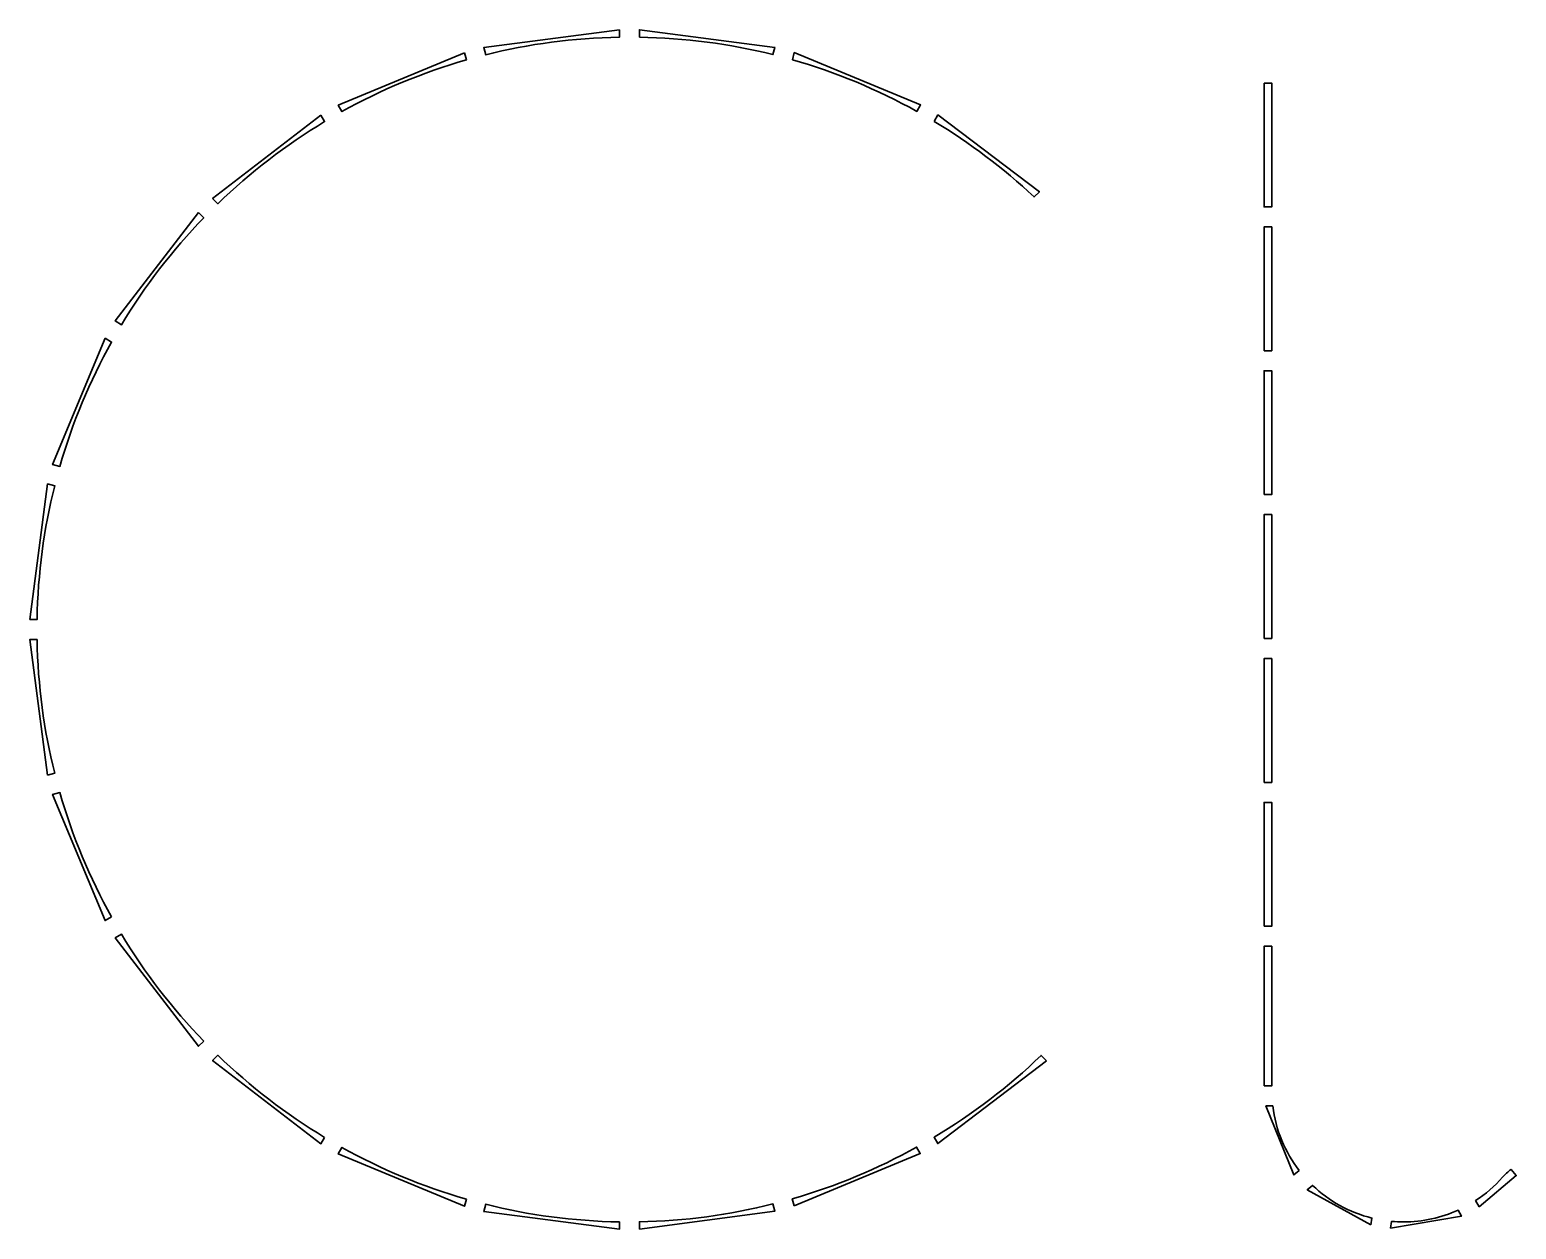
# Model space of a CAD drawing. Header units: inches. Extents: x 141 to 334, y -284 to -128.
import ezdxf

# ---------------------------------------------------------------- set-up
doc = ezdxf.new("R2010")
doc.units = ezdxf.units.IN
doc.header["$MEASUREMENT"] = 0
doc.layers.add('Calque 9', color=7, linetype='Continuous')

msp = doc.modelspace()

# ---------------------------------------------------------------- linework, layer by layer
at = {"layer": 'Calque 9', "color": 3, "lineweight": 35}
for points in [[(301.02, -135.25), (302.02, -135.25), (302.02, -151.31), (301.02, -151.31), (301.02, -135.25)], [(301.02, -169.96), (302.02, -169.96), (302.02, -153.91), (301.02, -153.91), (301.02, -169.96)], [(301.02, -188.62), (302.02, -188.62), (302.02, -172.56), (301.02, -172.56), (301.02, -188.62)], [(301.02, -207.28), (302.02, -207.28), (302.02, -191.22), (301.02, -191.22), (301.02, -207.28)], [(301.02, -225.94), (302.02, -225.94), (302.02, -209.88), (301.02, -209.88), (301.02, -225.94)], [(301.02, -244.6), (302.02, -244.6), (302.02, -228.54), (301.02, -228.54), (301.02, -244.6)], [(301.02, -265.31), (302.02, -265.31), (302.02, -247.2), (301.02, -247.2), (301.02, -265.31)]]:
    msp.add_lwpolyline(points, dxfattribs=at)
for points, knots in [([(217.38, -128.33), (217.38, -128.33), (199.79, -130.63), (199.79, -130.63), (199.79, -130.63), (200.04, -131.56), (200.04, -131.56), (205.61, -130.17), (211.41, -129.39), (217.38, -129.29), (217.38, -129.29), (217.38, -128.33), (217.38, -128.33)], [0, 0, 0, 0, 1, 1, 1, 2, 2, 2, 3, 3, 3, 4, 4, 4, 4]), ([(219.98, -129.29), (225.88, -129.39), (231.69, -130.15), (237.31, -131.55), (237.31, -131.55), (237.56, -130.62), (237.56, -130.62), (237.56, -130.62), (219.98, -128.33), (219.98, -128.33), (219.98, -128.33), (219.98, -129.29), (219.98, -129.29)], [0, 0, 0, 0, 1, 1, 1, 2, 2, 2, 3, 3, 3, 4, 4, 4, 4]), ([(197.28, -131.3), (197.28, -131.3), (180.91, -138.11), (180.91, -138.11), (180.91, -138.11), (181.39, -138.94), (181.39, -138.94), (186.45, -136.12), (191.86, -133.86), (197.53, -132.23), (197.53, -132.23), (197.28, -131.3), (197.28, -131.3)], [0, 0, 0, 0, 1, 1, 1, 2, 2, 2, 3, 3, 3, 4, 4, 4, 4]), ([(239.82, -132.22), (245.44, -133.83), (250.86, -136.07), (255.97, -138.91), (255.97, -138.91), (256.46, -138.08), (256.46, -138.08), (256.46, -138.08), (240.07, -131.29), (240.07, -131.29), (240.07, -131.29), (239.82, -132.22), (239.82, -132.22)], [0, 0, 0, 0, 1, 1, 1, 2, 2, 2, 3, 3, 3, 4, 4, 4, 4]), ([(178.66, -139.41), (178.66, -139.41), (164.61, -150.22), (164.61, -150.22), (164.61, -150.22), (165.29, -150.89), (165.29, -150.89), (169.48, -146.84), (174.12, -143.27), (179.14, -140.24), (179.14, -140.24), (178.66, -139.41), (178.66, -139.41)], [0, 0, 0, 0, 1, 1, 1, 2, 2, 2, 3, 3, 3, 4, 4, 4, 4]), ([(258.23, -140.21), (262.84, -142.99), (267.18, -146.26), (271.18, -150.01), (271.18, -150.01), (271.88, -149.34), (271.88, -149.34), (271.88, -149.34), (258.71, -139.38), (258.71, -139.38), (258.71, -139.38), (258.23, -140.21), (258.23, -140.21)], [0, 0, 0, 0, 1, 1, 1, 2, 2, 2, 3, 3, 3, 4, 4, 4, 4]), ([(162.78, -152.05), (162.78, -152.05), (151.97, -166.1), (151.97, -166.1), (151.97, -166.1), (152.8, -166.58), (152.8, -166.58), (155.82, -161.57), (159.4, -156.92), (163.45, -152.73), (163.45, -152.73), (162.78, -152.05), (162.78, -152.05)], [0, 0, 0, 0, 1, 1, 1, 2, 2, 2, 3, 3, 3, 4, 4, 4, 4]), ([(150.67, -168.35), (150.67, -168.35), (143.86, -184.72), (143.86, -184.72), (143.86, -184.72), (144.79, -184.97), (144.79, -184.97), (146.41, -179.3), (148.68, -173.89), (151.5, -168.83), (151.5, -168.83), (150.67, -168.35), (150.67, -168.35)], [0, 0, 0, 0, 1, 1, 1, 2, 2, 2, 3, 3, 3, 4, 4, 4, 4]), ([(140.88, -204.82), (140.88, -204.82), (141.84, -204.82), (141.84, -204.82), (141.94, -198.85), (142.72, -193.05), (144.12, -187.48), (144.12, -187.48), (143.19, -187.24), (143.19, -187.24), (143.19, -187.24), (140.88, -204.82), (140.88, -204.82)], [0, 0, 0, 0, 1, 1, 1, 2, 2, 2, 3, 3, 3, 4, 4, 4, 4]), ([(143.19, -225), (143.19, -225), (144.12, -224.75), (144.12, -224.75), (142.72, -219.19), (141.94, -213.38), (141.84, -207.42), (141.84, -207.42), (140.88, -207.42), (140.88, -207.42), (140.88, -207.42), (143.19, -225), (143.19, -225)], [0, 0, 0, 0, 1, 1, 1, 2, 2, 2, 3, 3, 3, 4, 4, 4, 4]), ([(151.5, -243.4), (148.68, -238.34), (146.41, -232.94), (144.79, -227.26), (144.79, -227.26), (143.86, -227.51), (143.86, -227.51), (143.86, -227.51), (150.67, -243.88), (150.67, -243.88), (150.67, -243.88), (151.5, -243.4), (151.5, -243.4)], [0, 0, 0, 0, 1, 1, 1, 2, 2, 2, 3, 3, 3, 4, 4, 4, 4]), ([(163.45, -259.5), (159.4, -255.31), (155.82, -250.67), (152.8, -245.65), (152.8, -245.65), (151.97, -246.13), (151.97, -246.13), (151.97, -246.13), (162.77, -260.18), (162.77, -260.18), (162.77, -260.18), (163.45, -259.5), (163.45, -259.5)], [0, 0, 0, 0, 1, 1, 1, 2, 2, 2, 3, 3, 3, 4, 4, 4, 4]), ([(179.14, -271.99), (174.12, -268.97), (169.48, -265.39), (165.29, -261.34), (165.29, -261.34), (164.61, -262.02), (164.61, -262.02), (164.61, -262.02), (178.66, -272.82), (178.66, -272.82), (178.66, -272.82), (179.14, -271.99), (179.14, -271.99)], [0, 0, 0, 0, 1, 1, 1, 2, 2, 2, 3, 3, 3, 4, 4, 4, 4]), ([(272.78, -262.06), (272.78, -262.06), (272.09, -261.37), (272.09, -261.37), (267.86, -265.43), (263.19, -268.98), (258.2, -271.97), (258.2, -271.97), (258.68, -272.8), (258.68, -272.8), (258.68, -272.8), (272.78, -262.06), (272.78, -262.06)], [0, 0, 0, 0, 1, 1, 1, 2, 2, 2, 3, 3, 3, 4, 4, 4, 4]), ([(305.57, -276.28), (303.74, -273.91), (302.52, -271.04), (302.14, -267.91), (302.14, -267.91), (301.25, -267.91), (301.25, -267.91), (301.25, -267.91), (304.89, -276.86), (304.89, -276.86), (304.89, -276.86), (305.57, -276.28), (305.57, -276.28)], [0, 0, 0, 0, 1, 1, 1, 2, 2, 2, 3, 3, 3, 4, 4, 4, 4]), ([(197.53, -280), (191.86, -278.38), (186.45, -276.11), (181.39, -273.29), (181.39, -273.29), (180.91, -274.13), (180.91, -274.13), (180.91, -274.13), (197.28, -280.93), (197.28, -280.93), (197.28, -280.93), (197.53, -280), (197.53, -280)], [0, 0, 0, 0, 1, 1, 1, 2, 2, 2, 3, 3, 3, 4, 4, 4, 4]), ([(240.06, -280.89), (240.06, -280.89), (256.42, -274.1), (256.42, -274.1), (256.42, -274.1), (255.94, -273.26), (255.94, -273.26), (250.84, -276.09), (245.42, -278.34), (239.81, -279.96), (239.81, -279.96), (240.06, -280.89), (240.06, -280.89)], [0, 0, 0, 0, 1, 1, 1, 2, 2, 2, 3, 3, 3, 4, 4, 4, 4]), ([(328.94, -281.01), (328.94, -281.01), (333.74, -276.95), (333.74, -276.95), (333.74, -276.95), (333.07, -276.15), (333.07, -276.15), (332.67, -276.44), (332.29, -276.78), (331.95, -277.17), (330.92, -278.34), (329.74, -279.35), (328.46, -280.18), (328.46, -280.18), (328.94, -281.01), (328.94, -281.01)], [0, 0, 0, 0, 1, 1, 1, 2, 2, 2, 3, 3, 3, 4, 4, 4, 5, 5, 5, 5]), ([(314.85, -283.34), (314.85, -283.34), (315.01, -282.46), (315.01, -282.46), (312.07, -281.73), (309.43, -280.24), (307.31, -278.22), (307.31, -278.22), (306.62, -278.79), (306.62, -278.79), (306.62, -278.79), (314.85, -283.34), (314.85, -283.34)], [0, 0, 0, 0, 1, 1, 1, 2, 2, 2, 3, 3, 3, 4, 4, 4, 4]), ([(217.38, -282.95), (211.41, -282.85), (205.61, -282.07), (200.04, -280.67), (200.04, -280.67), (199.79, -281.61), (199.79, -281.61), (199.79, -281.61), (217.38, -283.91), (217.38, -283.91), (217.38, -283.91), (217.38, -282.95), (217.38, -282.95)], [0, 0, 0, 0, 1, 1, 1, 2, 2, 2, 3, 3, 3, 4, 4, 4, 4]), ([(219.98, -283.91), (219.98, -283.91), (237.55, -281.56), (237.55, -281.56), (237.55, -281.56), (237.3, -280.63), (237.3, -280.63), (231.66, -282.05), (225.85, -282.84), (219.98, -282.94), (219.98, -282.94), (219.98, -283.91), (219.98, -283.91)], [0, 0, 0, 0, 1, 1, 1, 2, 2, 2, 3, 3, 3, 4, 4, 4, 4]), ([(317.42, -283.78), (317.42, -283.78), (326.63, -282.21), (326.63, -282.21), (326.63, -282.21), (326.18, -281.43), (326.18, -281.43), (323.99, -282.43), (321.58, -282.96), (319.12, -282.96), (318.6, -282.96), (318.08, -282.94), (317.57, -282.89), (317.57, -282.89), (317.42, -283.78), (317.42, -283.78)], [0, 0, 0, 0, 1, 1, 1, 2, 2, 2, 3, 3, 3, 4, 4, 4, 5, 5, 5, 5])]:
    msp.add_open_spline(points, degree=3, knots=knots, dxfattribs=at)

doc.saveas('drawing.dxf')
